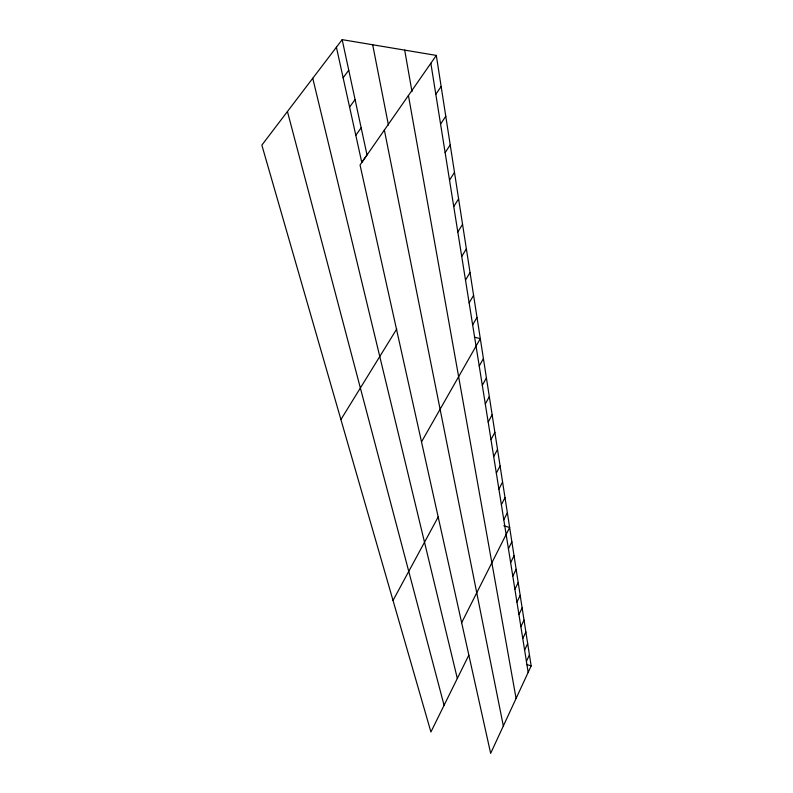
<?xml version="1.0" encoding="UTF-8"?>
<svg xmlns="http://www.w3.org/2000/svg" width="793" height="793" viewBox="0 0 793 793"><rect width="100%" height="100%" fill="white"/><g stroke="black" fill="none" stroke-linecap="round" stroke-linejoin="round"><path stroke-width="1.19" d="M436.319 55.411L531.151 665.932L490.659 753.35L360.042 165.013L436.319 55.411L342.17 39.65L261.849 145.129L430.916 731.979L468.792 655.216M526.413 661.362L529.437 654.889M524.619 650.101L527.672 643.579M522.775 638.553L525.878 631.981M520.882 626.708L524.024 620.086M518.939 614.555L522.131 607.884M516.947 602.075L520.188 595.365M514.895 589.278L518.196 582.518M512.793 576.124L516.144 569.315M510.642 562.614L514.033 555.754M508.422 548.736L511.872 541.827M461.655 622.713L509.651 527.504L503.793 525.779M503.793 519.782L507.361 512.774M501.384 504.675L505.002 497.617M498.896 489.122L502.584 482.015M496.339 473.114L500.086 465.957M493.702 456.619L497.518 449.413M490.986 439.609L494.872 432.363M488.181 422.084L492.136 414.779M393.031 600.45L438.261 516.828M485.296 403.994L489.321 396.639M482.313 385.319L486.416 377.924M479.23 366.039L483.413 358.595M421.509 441.889L480.31 338.631L474.392 337.184M472.658 324.882L477.009 317.349M469.139 302.906L473.59 295.323M465.501 280.127L470.041 272.505M461.724 256.506L466.363 248.843M340.911 419.556L396.768 328.946M457.819 232.002L462.557 224.3M453.745 206.567L458.602 198.835M449.532 180.14L454.488 172.368M445.141 152.662L450.216 144.861M440.571 124.075L445.775 116.254M435.813 94.298L441.146 86.457M355.809 135.316L361.162 127.792M349.594 107.105L355.076 99.561M343.131 77.773L348.751 70.21M526.582 664.425L531.151 665.932M287.433 111.526L444.08 705.304M312.759 78.269L457.323 678.461M336.401 47.223L361.786 162.446L367.01 154.942L342.17 39.65M384.367 130.062L503.337 725.982M372.68 44.755L388.431 125.056M408.425 95.497L516.084 698.455M404.688 50.118L411.993 91.671M430.857 63.271L528.168 672.355"/></g></svg>
